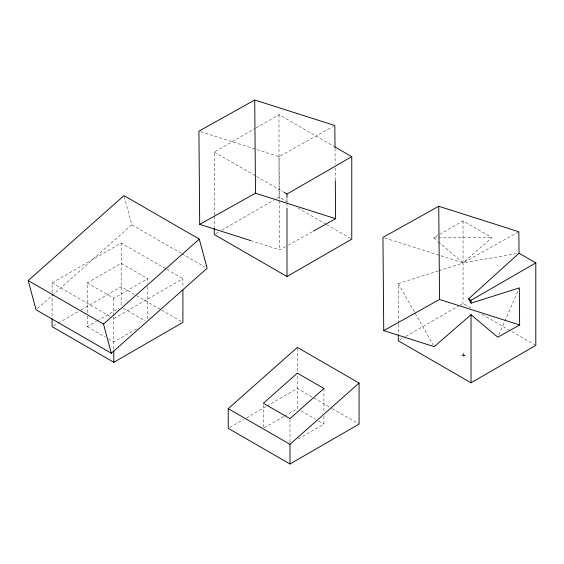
<?xml version="1.0" encoding="UTF-8"?>
<svg xmlns="http://www.w3.org/2000/svg" width="564" height="564" viewBox="0 0 564 564"><rect width="100%" height="100%" fill="white"/><g stroke="black" fill="none" stroke-linecap="round" stroke-linejoin="round"><path stroke-width="0.42" stroke-dasharray="2.82 2.11" d="M498.795 334.797L518.993 288.662M461.578 355.376L463.827 353.339L465.18 355.355L463.848 356.096L461.578 355.376L465.18 355.355M37.33 308.6L131.821 224.81L124.002 195.623M438.263 241.857L463.051 262.711L491.998 237.606L463.051 220.898L433.575 237.909L437.594 241.293M214.249 215.215L214.249 152.033L255.393 128.282M256.155 127.838L279.011 114.64L334.332 146.584M52.078 292.533L52.078 282.909L121.168 243.021L166.14 268.986M87.209 312.646L87.209 282.909L121.168 263.303L147.775 278.665L147.775 283.036M53.594 325.766L57.394 323.574M58.148 323.137L77.895 311.737M80.927 309.981L121.168 286.752L160.803 309.629M215.772 233.644L218.818 231.882M221.863 230.126L273.681 200.213M276.727 198.45L279.011 197.132L288.105 202.377M87.209 282.909L113.808 298.271L147.775 278.665M87.209 316.143L87.209 326.641L96.268 321.409M97.022 320.979L118.905 308.339M113.808 318.554L182.905 278.665L182.905 287.407M136.453 328.925L113.808 341.995L108.492 338.929M229.759 427.477L243.429 419.581M246.468 417.832L266.208 406.433M266.969 405.995L297.341 388.462L331.632 408.258M399.805 339.895L405.142 336.814M405.904 336.377L459.237 305.582M459.998 305.145L463.051 303.383L472.146 308.635M283.755 416.584L263.374 428.351L263.374 403.253M284.51 416.147L297.341 408.745L297.341 374.877M298.278 438.912L323.94 424.1L323.94 416.281M200.58 131.673L279.018 156.63L333.296 126.35M250.606 240.553L279.814 249.845L287.457 245.58M288.225 245.157L312.689 231.508M384.62 237.923L463.051 262.88L518.859 231.755M398.283 323.186L398.283 283.607L438.136 270.981M438.968 270.713L463.051 263.085L463.051 303.383M516.462 253.68L463.051 262.88M433.575 237.909L491.998 237.606M214.249 152.033L255.929 176.102M256.683 176.539L283.206 191.852M297.961 208.067L325.999 224.253M326.753 224.698L351.767 239.136M481.994 314.317L535.046 344.949M131.821 224.81L181.256 253.349M182.017 253.793L204.831 266.962M166.902 269.423L182.905 278.665M161.565 310.073L182.905 322.389M332.393 408.703L359.071 424.1M123.453 308.353L145.491 321.078M301.141 410.937L315.579 419.271M318.618 421.026L323.94 424.1M52.078 282.909L110.001 316.355M87.209 326.641L105.454 337.173M398.283 283.607L414.716 312.47M415.146 313.231L433.314 345.133M463.827 353.339L463.848 356.096M335.016 148.36L335.157 164.195M335.185 167.712L335.298 180.903M279.018 156.63L279.384 199.719M279.392 200.601L279.814 249.845M463.051 220.898L463.051 262.711M398.283 324.067L398.283 333.74M323.94 388.497L323.94 412.813M297.341 348.291L297.341 371.866M289.981 419.475L289.981 442.846M286.998 198.429L286.998 201.933M286.998 202.814L286.998 207.199M279.011 114.64L279.011 197.132M214.249 216.097L214.249 227.503M147.775 286.533L147.775 319.767M121.168 243.021L121.168 307.035M113.808 298.271L113.808 315.762M113.808 316.637L113.808 350.04M52.078 293.407L52.078 317.017"/><path stroke-width="0.85" d="M468.585 298.878L519.042 253.222L518.859 231.755L438.75 206.262L382.949 237.395L383.746 330.603L434.181 346.656L471.032 314.698L497.751 337.187L519.655 324.963L519.338 287.873L471.032 303.171L468.585 298.878L471.032 300.288L535.8 262.894L535.8 345.387L471.032 382.78L398.283 340.776L398.283 334.621M28.2 280.576L124.002 195.623L199.296 239.101L207.115 268.281L111.312 353.233L36.018 309.763L28.2 280.576L103.494 324.046L111.312 353.233M103.494 324.046L199.296 239.101M228.244 408.689L297.341 347.417L359.071 383.062L359.071 424.1L289.981 463.989L228.244 428.351L228.244 408.689L289.981 444.326L289.981 463.989M289.981 444.326L359.071 383.062M283.967 192.289L286.998 194.037L351.767 156.644L351.767 239.136L286.998 276.529L214.249 234.525L214.249 228.378M52.078 318.773L52.078 326.641L113.808 362.285L182.905 322.389L182.905 290.03M335.009 147.486L334.826 125.497L254.716 100.011L198.916 131.137L199.705 224.352L250.606 240.553M199.705 224.352L255.513 193.219L335.622 218.712L335.298 180.903M313.45 231.078L335.622 218.712M383.746 330.603L439.546 299.47L519.655 324.963M335.094 147.021L351.767 156.644M519.042 253.222L535.8 262.894M438.75 206.262L439.546 299.47M254.716 100.011L255.513 193.219M471.032 300.288L471.032 303.171M471.032 314.698L471.032 382.78M286.998 194.037L286.998 197.548M286.998 208.081L286.998 276.529M113.808 350.914L113.808 362.285M297.341 373.135L263.374 403.253L289.981 418.608L323.94 388.497L297.341 373.135"/></g></svg>
